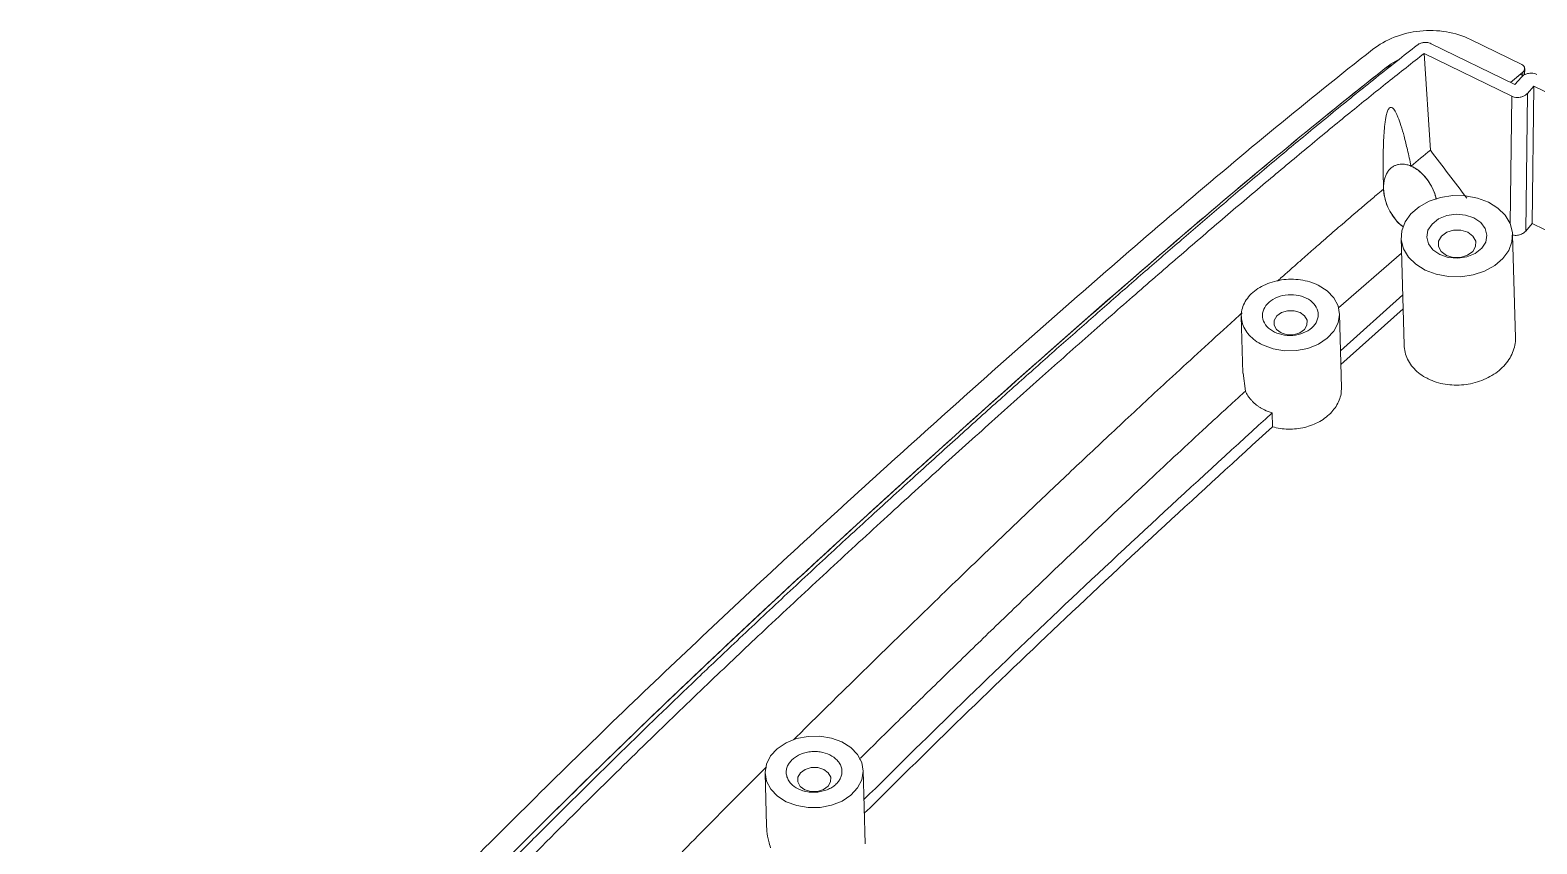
# Model space of a CAD drawing. Header units: inches. Extents: x 2021 to 3023, y 1089 to 1338.
# Drawn here: x 2681.01 to 2714.78, y 1173 to 1191.23 of the extents above; entities that cross this region are included whole.
import ezdxf

# ---------------------------------------------------------------- set-up
doc = ezdxf.new("R2010")
doc.units = ezdxf.units.IN

msp = doc.modelspace()

# ---------------------------------------------------------------- linework, layer by layer
at = {"color": 7, "linetype": 'Continuous', "lineweight": 15}
for p, q in [((2713.29, 1191.02), (2714.441, 1190.458)), ((2714.218, 1189.748), (2712.254, 1190.706)), ((2712.254, 1190.706), (2712.391, 1188.537)), ((2712.411, 1190.924), (2714.288, 1190.008)), ((2711.364, 1190.357), (2711.585, 1190.483)), ((2711.709, 1190.582), (2711.511, 1190.473)), ((2714.464, 1190.284), (2714.191, 1190.055)), ((2714.501, 1190.228), (2714.506, 1190.368)), ((2714.411, 1190.239), (2714.191, 1190.055)), ((2714.288, 1190.008), (2714.431, 1190.173)), ((2714.411, 1190.239), (2714.475, 1190.207)), ((2714.708, 1189.975), (2714.566, 1189.811)), ((2714.708, 1189.975), (2714.67, 1186.894)), ((2727.567, 1183.696), (2714.708, 1189.975)), ((2714.566, 1189.811), (2714.528, 1186.725)), ((2711.342, 1187.677), (2711.346, 1187.556)), ((2711.736, 1186.578), (2711.801, 1184.174)), ((2714.298, 1184.335), (2714.235, 1186.645)), ((2714.528, 1186.725), (2714.67, 1186.894)), ((2714.67, 1186.894), (2725.6, 1181.557)), ((2710.333, 1185.003), (2711.746, 1186.23)), ((2710.377, 1184.045), (2711.771, 1185.296)), ((2710.399, 1183.216), (2710.354, 1184.874)), ((2710.385, 1183.737), (2711.779, 1184.987)), ((2708.155, 1184.815), (2708.19, 1183.543)), ((2708.194, 1183.544), (2708.247, 1183.143)), ((2708.845, 1182.652), (2708.853, 1182.343)), ((2697.481, 1174.581), (2697.513, 1173.409)), ((2699.725, 1172.999), (2699.68, 1174.641))]:
    msp.add_line(p, q, dxfattribs=at)
at = {"color": 8, "linetype": 'Continuous', "lineweight": 15}
for p, q in [((2714.464, 1190.284), (2714.461, 1190.197)), ((2714.218, 1189.748), (2714.183, 1186.888))]:
    msp.add_line(p, q, dxfattribs=at)
at = {"color": 7, "linetype": 'Continuous', "lineweight": 15, "flags": 128}
for points in [[(2713.693, 1187.373), (2713.904, 1187.242), (2714.07, 1187.079), (2714.181, 1186.893), (2714.232, 1186.693), (2714.221, 1186.488), (2714.148, 1186.29), (2714.016, 1186.108), (2713.833, 1185.952), (2713.607, 1185.828), (2713.35, 1185.744), (2713.075, 1185.703), (2712.795, 1185.707), (2712.525, 1185.757), (2712.278, 1185.85), (2712.067, 1185.981), (2711.901, 1186.144), (2711.79, 1186.33), (2711.739, 1186.53), (2711.75, 1186.735), (2711.824, 1186.933), (2711.955, 1187.115), (2712.138, 1187.271), (2712.364, 1187.395), (2712.621, 1187.479), (2712.896, 1187.52), (2713.176, 1187.516), (2713.446, 1187.465), (2713.693, 1187.373)], [(2713.367, 1187.022), (2713.521, 1186.918), (2713.622, 1186.784), (2713.66, 1186.633), (2713.633, 1186.48), (2713.542, 1186.34), (2713.397, 1186.226), (2713.211, 1186.15), (2713.004, 1186.119), (2712.794, 1186.137), (2712.604, 1186.2), (2712.45, 1186.305), (2712.35, 1186.439), (2712.311, 1186.59), (2712.338, 1186.743), (2712.429, 1186.883), (2712.574, 1186.997), (2712.76, 1187.073), (2712.967, 1187.104), (2713.177, 1187.086), (2713.367, 1187.022)], [(2713.341, 1186.27), (2713.406, 1186.382), (2713.408, 1186.503), (2713.346, 1186.614), (2713.231, 1186.699), (2713.078, 1186.745), (2712.913, 1186.745), (2712.759, 1186.698), (2712.64, 1186.612), (2712.575, 1186.5), (2712.572, 1186.379), (2712.634, 1186.267), (2712.75, 1186.182), (2712.902, 1186.136), (2713.068, 1186.137), (2713.222, 1186.184), (2713.341, 1186.27)], [(2709.877, 1185.514), (2710.076, 1185.389), (2710.227, 1185.232), (2710.322, 1185.052), (2710.355, 1184.86), (2710.323, 1184.668), (2710.23, 1184.485), (2710.08, 1184.324), (2709.882, 1184.193), (2709.647, 1184.099), (2709.39, 1184.049), (2709.125, 1184.045), (2708.867, 1184.088), (2708.632, 1184.174)], [(2709.568, 1184.522), (2709.626, 1184.621), (2709.628, 1184.728), (2709.574, 1184.827), (2709.472, 1184.902), (2709.337, 1184.942), (2709.191, 1184.942), (2709.055, 1184.9), (2708.95, 1184.824), (2708.893, 1184.725), (2708.891, 1184.619), (2708.945, 1184.52), (2709.047, 1184.445), (2709.182, 1184.405), (2709.328, 1184.405), (2709.464, 1184.447), (2709.568, 1184.522)], [(2699.203, 1175.281), (2699.402, 1175.155), (2699.553, 1174.998), (2699.648, 1174.819), (2699.68, 1174.627), (2699.649, 1174.434), (2699.556, 1174.252), (2699.406, 1174.091), (2699.208, 1173.959), (2698.973, 1173.866), (2698.716, 1173.816), (2698.451, 1173.812), (2698.193, 1173.855), (2697.958, 1173.941), (2697.759, 1174.067), (2697.608, 1174.224), (2697.513, 1174.403), (2697.481, 1174.595), (2697.512, 1174.787), (2697.605, 1174.97), (2697.755, 1175.131), (2697.953, 1175.262), (2698.188, 1175.356), (2698.445, 1175.406), (2698.71, 1175.41), (2698.968, 1175.367), (2699.203, 1175.281)], [(2698.894, 1174.289), (2698.952, 1174.388), (2698.954, 1174.495), (2698.899, 1174.593), (2698.797, 1174.668), (2698.663, 1174.709), (2698.517, 1174.708), (2698.381, 1174.667), (2698.276, 1174.591), (2698.218, 1174.492), (2698.216, 1174.385), (2698.271, 1174.287), (2698.373, 1174.212), (2698.507, 1174.171), (2698.654, 1174.172), (2698.789, 1174.213), (2698.894, 1174.289)]]:
    msp.add_lwpolyline(points, dxfattribs=at)
at = {"color": 7, "linetype": 'Continuous', "lineweight": 15}
for points, knots in [([(2711.095, 1190.791), (2711.238, 1190.904), (2711.402, 1190.996), (2711.766, 1191.139), (2711.958, 1191.185), (2712.358, 1191.227), (2712.556, 1191.221), (2712.944, 1191.158), (2713.124, 1191.101), (2713.29, 1191.02)], [0, 0, 0, 0, 0.25, 0.25, 0.5, 0.5, 0.75, 0.75, 1, 1, 1, 1]), ([(2712.096, 1190.892), (2712.104, 1190.898), (2712.12, 1190.91), (2712.149, 1190.924), (2712.18, 1190.937), (2712.214, 1190.946), (2712.255, 1190.953), (2712.305, 1190.953), (2712.361, 1190.945), (2712.395, 1190.931), (2712.411, 1190.924)], [0, 0, 0, 0, 0.094625, 0.192881, 0.294045, 0.397244, 0.501487, 0.660588, 0.828585, 1, 1, 1, 1]), ([(2681.012, 1162.157), (2682.057, 1163.352), (2683.129, 1164.549), (2685.348, 1166.937), (2686.494, 1168.128), (2688.242, 1169.918), (2688.829, 1170.515), (2690.011, 1171.713), (2690.606, 1172.313), (2691.805, 1173.515), (2692.411, 1174.116), (2693.637, 1175.317), (2694.257, 1175.917), (2696.139, 1177.716), (2697.423, 1178.913), (2700.031, 1181.304), (2701.355, 1182.5), (2704.047, 1184.891), (2705.413, 1186.085), (2708.199, 1188.458), (2709.622, 1189.636), (2711.095, 1190.791)], [0, 0, 0, 0, 0.125, 0.125, 0.25, 0.25, 0.3125, 0.3125, 0.375, 0.375, 0.4375, 0.4375, 0.5, 0.5, 0.625, 0.625, 0.75, 0.75, 0.875, 0.875, 1, 1, 1, 1]), ([(2681.522, 1161.694), (2681.748, 1161.953), (2682.197, 1162.468), (2682.873, 1163.237), (2683.546, 1163.993), (2684.214, 1164.735), (2684.876, 1165.459), (2685.53, 1166.164), (2686.176, 1166.851), (2686.816, 1167.526), (2687.46, 1168.196), (2688.114, 1168.872), (2688.788, 1169.564), (2689.489, 1170.28), (2690.223, 1171.025), (2690.99, 1171.802), (2691.787, 1172.605), (2692.606, 1173.427), (2693.438, 1174.254), (2694.273, 1175.074), (2695.102, 1175.879), (2695.916, 1176.661), (2696.805, 1177.506), (2697.774, 1178.416), (2698.822, 1179.39), (2699.848, 1180.333), (2700.837, 1181.234), (2701.78, 1182.088), (2702.678, 1182.895), (2703.538, 1183.662), (2704.37, 1184.399), (2705.186, 1185.117), (2705.999, 1185.826), (2706.82, 1186.536), (2707.656, 1187.252), (2708.509, 1187.975), (2709.38, 1188.704), (2710.269, 1189.434), (2711.173, 1190.165), (2711.788, 1190.649), (2712.096, 1190.892)], [0, 0, 0, 0, 0.026632, 0.052894, 0.078759, 0.104123, 0.128902, 0.153038, 0.17653, 0.199502, 0.222352, 0.245446, 0.269054, 0.293432, 0.318853, 0.3454, 0.372846, 0.400895, 0.429117, 0.457109, 0.48457, 0.511267, 0.537019, 0.571005, 0.604418, 0.636789, 0.667681, 0.69687, 0.724334, 0.750425, 0.775523, 0.799961, 0.824127, 0.84844, 0.873064, 0.898007, 0.923229, 0.948672, 0.97427, 1, 1, 1, 1]), ([(2681.761, 1161.577), (2681.946, 1161.79), (2682.375, 1162.281), (2683.104, 1163.113), (2684.05, 1164.174), (2685.068, 1165.294), (2686.417, 1166.743), (2688.07, 1168.471), (2690.064, 1170.508), (2691.961, 1172.427), (2693.611, 1174.076), (2695.04, 1175.473), (2696.298, 1176.682), (2697.525, 1177.843), (2698.766, 1179), (2700.047, 1180.179), (2701.284, 1181.306), (2702.471, 1182.378), (2703.61, 1183.397), (2704.707, 1184.368), (2705.765, 1185.296), (2706.789, 1186.184), (2707.781, 1187.036), (2708.742, 1187.851), (2709.671, 1188.626), (2710.566, 1189.361), (2711.421, 1190.051), (2711.983, 1190.493), (2712.254, 1190.706)], [0, 0, 0, 0, 0.021921, 0.050603, 0.085344, 0.131004, 0.165674, 0.2344, 0.309192, 0.375415, 0.430864, 0.477607, 0.518281, 0.554688, 0.596642, 0.637163, 0.675796, 0.712463, 0.747311, 0.780546, 0.812352, 0.842884, 0.872231, 0.900394, 0.927328, 0.952988, 0.977277, 1, 1, 1, 1]), ([(2711.511, 1190.473), (2710.038, 1189.318), (2708.614, 1188.139), (2705.825, 1185.764), (2704.458, 1184.569), (2701.767, 1182.179), (2700.444, 1180.983), (2697.836, 1178.591), (2696.554, 1177.395), (2694.671, 1175.595), (2694.051, 1174.994), (2692.825, 1173.792), (2692.22, 1173.19), (2691.021, 1171.988), (2690.426, 1171.388), (2689.245, 1170.19), (2688.658, 1169.593), (2686.912, 1167.804), (2685.77, 1166.615), (2684.108, 1164.825), (2683.564, 1164.227), (2682.49, 1163.031), (2681.962, 1162.432), (2681.439, 1161.833)], [0, 0, 0, 0, 0.125, 0.125, 0.25, 0.25, 0.375, 0.375, 0.5, 0.5, 0.5625, 0.5625, 0.625, 0.625, 0.6875, 0.6875, 0.75, 0.75, 0.875, 0.875, 0.9375, 0.9375, 1, 1, 1, 1]), ([(2681.439, 1161.833), (2681.959, 1162.428), (2682.485, 1163.025), (2683.553, 1164.216), (2684.096, 1164.811), (2685.751, 1166.595), (2686.89, 1167.781), (2688.629, 1169.564), (2689.214, 1170.159), (2690.391, 1171.352), (2690.983, 1171.949), (2692.176, 1173.146), (2692.778, 1173.745), (2693.997, 1174.942), (2694.614, 1175.54), (2696.487, 1177.332), (2697.763, 1178.523), (2700.359, 1180.905), (2701.676, 1182.096), (2704.354, 1184.478), (2705.713, 1185.667), (2708.485, 1188.031), (2709.9, 1189.205), (2711.364, 1190.357)], [0, 0, 0, 0, 0.0625, 0.0625, 0.125, 0.125, 0.25, 0.25, 0.3125, 0.3125, 0.375, 0.375, 0.4375, 0.4375, 0.5, 0.5, 0.625, 0.625, 0.75, 0.75, 0.875, 0.875, 1, 1, 1, 1]), ([(2714.441, 1190.458), (2714.477, 1190.44), (2714.501, 1190.41), (2714.509, 1190.345), (2714.494, 1190.31), (2714.464, 1190.284)], [0, 0, 0, 0, 0.5, 0.5, 1, 1, 1, 1]), ([(2714.431, 1190.173), (2714.438, 1190.18), (2714.453, 1190.196), (2714.481, 1190.217), (2714.514, 1190.235), (2714.551, 1190.25), (2714.598, 1190.261), (2714.656, 1190.266), (2714.721, 1190.259), (2714.759, 1190.243), (2714.778, 1190.235)], [0, 0, 0, 0, 0.09288, 0.19046, 0.291886, 0.396048, 0.501635, 0.662622, 0.831083, 1, 1, 1, 1]), ([(2714.566, 1189.811), (2714.559, 1189.804), (2714.547, 1189.791), (2714.524, 1189.773), (2714.497, 1189.756), (2714.469, 1189.743), (2714.438, 1189.732), (2714.395, 1189.721), (2714.337, 1189.717), (2714.273, 1189.725), (2714.236, 1189.74), (2714.218, 1189.748)], [0, 0, 0, 0, 0.07919, 0.161837, 0.247457, 0.335424, 0.409951, 0.5035, 0.67535, 0.842544, 1, 1, 1, 1]), ([(2711.343, 1187.669), (2711.34, 1187.777), (2711.335, 1187.98), (2711.333, 1188.271), (2711.336, 1188.53), (2711.343, 1188.741), (2711.352, 1188.909), (2711.363, 1189.039), (2711.376, 1189.153), (2711.39, 1189.251), (2711.403, 1189.311), (2711.409, 1189.338)], [0, 0, 0, 0, 0.200614, 0.379486, 0.53665, 0.672157, 0.75917, 0.835362, 0.900805, 0.955617, 1, 1, 1, 1]), ([(2711.409, 1189.338), (2711.414, 1189.355), (2711.423, 1189.387), (2711.439, 1189.43), (2711.457, 1189.463), (2711.478, 1189.488), (2711.502, 1189.498), (2711.524, 1189.496), (2711.548, 1189.482), (2711.575, 1189.453), (2711.605, 1189.409), (2711.636, 1189.349), (2711.681, 1189.245), (2711.739, 1189.078), (2711.809, 1188.833), (2711.884, 1188.529), (2711.932, 1188.304), (2711.958, 1188.182)], [0, 0, 0, 0, 0.025304, 0.045295, 0.060699, 0.073073, 0.085205, 0.100019, 0.119254, 0.149053, 0.187015, 0.233439, 0.288484, 0.416192, 0.577244, 0.771814, 1, 1, 1, 1]), ([(2711.612, 1186.983), (2711.576, 1187.032), (2711.502, 1187.131), (2711.42, 1187.299), (2711.362, 1187.48), (2711.34, 1187.643), (2711.343, 1187.781), (2711.36, 1187.883), (2711.39, 1187.974), (2711.43, 1188.05), (2711.483, 1188.117), (2711.544, 1188.167), (2711.611, 1188.201), (2711.677, 1188.22), (2711.746, 1188.228), (2711.823, 1188.223), (2711.911, 1188.202), (2712.013, 1188.159), (2712.12, 1188.09), (2712.213, 1188.008), (2712.306, 1187.904), (2712.394, 1187.777), (2712.478, 1187.613), (2712.51, 1187.496), (2712.526, 1187.44)], [0, 0, 0, 0, 0.066217, 0.134353, 0.200568, 0.269134, 0.309254, 0.350308, 0.38224, 0.415003, 0.446987, 0.480256, 0.507476, 0.535534, 0.562185, 0.589439, 0.627305, 0.666258, 0.717267, 0.769722, 0.803498, 0.869656, 0.93773, 1, 1, 1, 1]), ([(2712.522, 1187.439), (2712.515, 1187.472), (2712.492, 1187.584), (2712.407, 1187.759), (2712.276, 1187.949), (2712.123, 1188.095), (2712.009, 1188.155), (2711.958, 1188.182)], [0, 0, 0, 0, 0.102063, 0.347165, 0.584739, 0.813887, 1, 1, 1, 1]), ([(2708.963, 1185.603), (2708.98, 1185.619), (2709.036, 1185.668), (2709.155, 1185.775), (2709.32, 1185.921), (2709.508, 1186.087), (2709.691, 1186.248), (2709.868, 1186.403), (2710.039, 1186.552), (2710.209, 1186.7), (2710.379, 1186.847), (2710.549, 1186.994), (2710.743, 1187.16), (2710.951, 1187.337), (2711.152, 1187.508), (2711.28, 1187.616), (2711.336, 1187.664), (2711.343, 1187.669)], [0, 0, 0, 0, 0.022747, 0.0707341, 0.1529747, 0.23278, 0.3101135, 0.3849365, 0.4572085, 0.5268878, 0.5989453, 0.6707963, 0.7411665, 0.8409895, 0.9307763, 0.991678, 1, 1, 1, 1]), ([(2711.343, 1187.669), (2711.351, 1187.594), (2711.367, 1187.439), (2711.45, 1187.227), (2711.531, 1187.09), (2711.62, 1186.97), (2711.688, 1186.887), (2711.766, 1186.836), (2711.785, 1186.823)], [0, 0, 0, 0, 0.227003, 0.468527, 0.678205, 0.705799, 0.926103, 1, 1, 1, 1]), ([(2711.785, 1186.82), (2711.761, 1186.838), (2711.717, 1186.87), (2711.661, 1186.927), (2711.628, 1186.964), (2711.612, 1186.983)], [0, 0, 0, 0, 0.381399, 0.689835, 1, 1, 1, 1]), ([(2714.235, 1186.641), (2714.246, 1186.638), (2714.287, 1186.624), (2714.368, 1186.632), (2714.463, 1186.663), (2714.506, 1186.705), (2714.528, 1186.725)], [0, 0, 0, 0, 0.110655, 0.405166, 0.701915, 1, 1, 1, 1]), ([(2709.877, 1185.514), (2709.758, 1185.572), (2709.624, 1185.613), (2709.342, 1185.653), (2709.195, 1185.652), (2708.912, 1185.61), (2708.776, 1185.568), (2708.534, 1185.451), (2708.429, 1185.375), (2708.266, 1185.199), (2708.209, 1185.1), (2708.149, 1184.894), (2708.147, 1184.787), (2708.2, 1184.581), (2708.254, 1184.482), (2708.411, 1184.308), (2708.514, 1184.232), (2708.632, 1184.174)], [0, 0, 0, 0, 0.125, 0.125, 0.25, 0.25, 0.375, 0.375, 0.5, 0.5, 0.625, 0.625, 0.75, 0.75, 0.875, 0.875, 1, 1, 1, 1]), ([(2708.901, 1184.464), (2708.834, 1184.497), (2708.775, 1184.539), (2708.686, 1184.638), (2708.655, 1184.695), (2708.625, 1184.812), (2708.626, 1184.872), (2708.66, 1184.99), (2708.693, 1185.046), (2708.786, 1185.146), (2708.845, 1185.189), (2708.983, 1185.256), (2709.06, 1185.279), (2709.221, 1185.303), (2709.304, 1185.304), (2709.464, 1185.281), (2709.541, 1185.258), (2709.608, 1185.225)], [0, 0, 0, 0, 0.125, 0.125, 0.25, 0.25, 0.375, 0.375, 0.5, 0.5, 0.625, 0.625, 0.75, 0.75, 0.875, 0.875, 1, 1, 1, 1]), ([(2709.608, 1185.225), (2709.676, 1185.192), (2709.734, 1185.149), (2709.823, 1185.05), (2709.854, 1184.994), (2709.884, 1184.877), (2709.883, 1184.816), (2709.849, 1184.699), (2709.816, 1184.643), (2709.724, 1184.543), (2709.664, 1184.5), (2709.527, 1184.433), (2709.449, 1184.409), (2709.289, 1184.385), (2709.205, 1184.385), (2709.045, 1184.408), (2708.969, 1184.431), (2708.901, 1184.464)], [0, 0, 0, 0, 0.125, 0.125, 0.25, 0.25, 0.375, 0.375, 0.5, 0.5, 0.625, 0.625, 0.75, 0.75, 0.875, 0.875, 1, 1, 1, 1]), ([(2698.119, 1175.328), (2698.242, 1175.45), (2698.674, 1175.879), (2699.47, 1176.661), (2700.555, 1177.721), (2701.655, 1178.785), (2702.699, 1179.788), (2703.643, 1180.689), (2704.588, 1181.582), (2705.402, 1182.346), (2706.081, 1182.978), (2706.647, 1183.501), (2707.261, 1184.065), (2707.782, 1184.541), (2708.092, 1184.82), (2708.177, 1184.898)], [0, 0, 0, 0, 0.038321, 0.134368, 0.245208, 0.370097, 0.467481, 0.558842, 0.651883, 0.747138, 0.798129, 0.850019, 0.911656, 0.975607, 1, 1, 1, 1]), ([(2712.345, 1183.414), (2712.403, 1183.388), (2712.523, 1183.337), (2712.721, 1183.291), (2712.929, 1183.271), (2713.138, 1183.279), (2713.347, 1183.314), (2713.546, 1183.376), (2713.733, 1183.463), (2713.899, 1183.572), (2714.043, 1183.702), (2714.157, 1183.846), (2714.242, 1184.003), (2714.287, 1184.166), (2714.305, 1184.279), (2714.298, 1184.334), (2714.298, 1184.335)], [0, 0, 0, 0, 0.0754104, 0.1530111, 0.2284205, 0.3060092, 0.3815652, 0.4592953, 0.5351571, 0.6132024, 0.6893534, 0.767704, 0.8439986, 0.922509, 0.9987341, 1, 1, 1, 1]), ([(2711.802, 1184.174), (2711.807, 1184.119), (2711.816, 1184.011), (2711.875, 1183.854), (2711.965, 1183.709), (2712.088, 1183.579), (2712.217, 1183.481), (2712.309, 1183.433), (2712.345, 1183.414)], [0, 0, 0, 0, 0.1784573, 0.3541189, 0.5349166, 0.7098425, 0.8898742, 1, 1, 1, 1]), ([(2708.853, 1182.343), (2708.91, 1182.329), (2709.025, 1182.299), (2709.208, 1182.284), (2709.394, 1182.293), (2709.576, 1182.325), (2709.752, 1182.381), (2709.914, 1182.458), (2710.06, 1182.556), (2710.183, 1182.67), (2710.283, 1182.798), (2710.353, 1182.936), (2710.395, 1183.077), (2710.397, 1183.171), (2710.398, 1183.216)], [0, 0, 0, 0, 0.0823085, 0.167009, 0.249316, 0.3339997, 0.4164992, 0.5013739, 0.5841819, 0.6693779, 0.7524158, 0.8378586, 0.9209426, 1, 1, 1, 1]), ([(2699.593, 1174.894), (2699.608, 1174.908), (2699.896, 1175.193), (2700.48, 1175.766), (2701.353, 1176.618), (2702.256, 1177.494), (2703.336, 1178.536), (2704.586, 1179.73), (2705.956, 1181.023), (2706.938, 1181.938), (2707.548, 1182.502), (2707.821, 1182.752), (2708.06, 1182.973), (2708.198, 1183.098), (2708.247, 1183.143)], [0, 0, 0, 0, 0.0052291, 0.1038411, 0.2082425, 0.3151426, 0.4221205, 0.5863153, 0.748434, 0.8920746, 0.9194765, 0.9541175, 0.9836456, 1, 1, 1, 1]), ([(2708.247, 1183.143), (2708.255, 1183.125), (2708.272, 1183.089), (2708.302, 1183.038), (2708.336, 1182.989), (2708.374, 1182.942), (2708.416, 1182.898), (2708.461, 1182.856), (2708.509, 1182.817), (2708.561, 1182.782), (2708.615, 1182.749), (2708.653, 1182.729), (2708.672, 1182.72)], [0, 0, 0, 0, 0.103177, 0.20564, 0.307393, 0.408438, 0.508778, 0.608415, 0.707353, 0.805595, 0.903143, 1, 1, 1, 1]), ([(2699.698, 1173.99), (2700.379, 1174.663), (2701.811, 1176.075), (2704.055, 1178.23), (2706.427, 1180.441), (2708.039, 1181.915), (2708.845, 1182.652)], [0, 0, 0, 0, 0.23213, 0.487808, 0.743858, 1, 1, 1, 1]), ([(2699.706, 1173.683), (2700.387, 1174.355), (2701.819, 1175.767), (2704.064, 1177.921), (2706.435, 1180.133), (2708.047, 1181.606), (2708.853, 1182.343)], [0, 0, 0, 0, 0.2321297, 0.4878085, 0.7438579, 1, 1, 1, 1]), ([(2703.232, 1151.093), (2703.886, 1151.639), (2704.538, 1152.189), (2705.826, 1153.306), (2706.463, 1153.872), (2708.346, 1155.593), (2709.566, 1156.775), (2711.359, 1158.585), (2711.951, 1159.194), (2713.126, 1160.423), (2713.71, 1161.043), (2714.868, 1162.293), (2715.442, 1162.924), (2716.573, 1164.199), (2717.131, 1164.844), (2718.781, 1166.799), (2719.849, 1168.132), (2721.933, 1170.842), (2722.949, 1172.219), (2724.928, 1175.017), (2725.89, 1176.438), (2727.744, 1179.329), (2728.631, 1180.801), (2729.453, 1182.309)], [0, 0, 0, 0, 0.0625, 0.0625, 0.125, 0.125, 0.25, 0.25, 0.3125, 0.3125, 0.375, 0.375, 0.4375, 0.4375, 0.5, 0.5, 0.625, 0.625, 0.75, 0.75, 0.875, 0.875, 1, 1, 1, 1]), ([(2703.471, 1150.977), (2704.126, 1151.524), (2704.78, 1152.075), (2706.071, 1153.194), (2706.709, 1153.762), (2708.596, 1155.487), (2709.817, 1156.671), (2711.614, 1158.485), (2712.208, 1159.096), (2713.386, 1160.329), (2713.971, 1160.95), (2715.132, 1162.204), (2715.708, 1162.837), (2716.843, 1164.117), (2717.402, 1164.764), (2719.056, 1166.726), (2720.126, 1168.061), (2722.211, 1170.777), (2723.23, 1172.158), (2725.214, 1174.965), (2726.178, 1176.39), (2728.034, 1179.29), (2728.921, 1180.765), (2729.743, 1182.275)], [0, 0, 0, 0, 0.0625, 0.0625, 0.125, 0.125, 0.25, 0.25, 0.3125, 0.3125, 0.375, 0.375, 0.4375, 0.4375, 0.5, 0.5, 0.625, 0.625, 0.75, 0.75, 0.875, 0.875, 1, 1, 1, 1]), ([(2703.506, 1150.249), (2704.161, 1150.796), (2704.815, 1151.348), (2706.107, 1152.468), (2706.745, 1153.036), (2708.632, 1154.763), (2709.854, 1155.947), (2711.652, 1157.762), (2712.245, 1158.374), (2713.424, 1159.607), (2714.009, 1160.229), (2715.171, 1161.484), (2715.747, 1162.117), (2716.882, 1163.397), (2717.441, 1164.045), (2719.095, 1166.007), (2720.166, 1167.343), (2722.252, 1170.06), (2723.271, 1171.442), (2725.255, 1174.25), (2726.22, 1175.675), (2728.076, 1178.576), (2728.964, 1180.052), (2729.785, 1181.562)], [0, 0, 0, 0, 0.0625, 0.0625, 0.125, 0.125, 0.25, 0.25, 0.3125, 0.3125, 0.375, 0.375, 0.4375, 0.4375, 0.5, 0.5, 0.625, 0.625, 0.75, 0.75, 0.875, 0.875, 1, 1, 1, 1]), ([(2704.699, 1150.476), (2705.34, 1151.016), (2705.976, 1151.562), (2707.232, 1152.668), (2707.853, 1153.229), (2709.69, 1154.935), (2710.88, 1156.105), (2712.634, 1157.892), (2713.213, 1158.493), (2714.365, 1159.706), (2714.937, 1160.317), (2716.071, 1161.551), (2716.632, 1162.173), (2717.739, 1163.433), (2718.285, 1164.069), (2719.9, 1165.999), (2720.946, 1167.311), (2722.987, 1169.98), (2723.984, 1171.336), (2725.927, 1174.092), (2726.873, 1175.491), (2728.693, 1178.337), (2729.564, 1179.784), (2730.373, 1181.263)], [0, 0, 0, 0, 0.0625, 0.0625, 0.125, 0.125, 0.25, 0.25, 0.3125, 0.3125, 0.375, 0.375, 0.4375, 0.4375, 0.5, 0.5, 0.625, 0.625, 0.75, 0.75, 0.875, 0.875, 1, 1, 1, 1]), ([(2730.292, 1181.115), (2729.482, 1179.643), (2728.611, 1178.203), (2726.792, 1175.371), (2725.848, 1173.977), (2723.911, 1171.235), (2722.917, 1169.886), (2720.883, 1167.231), (2719.841, 1165.926), (2718.231, 1164.005), (2717.686, 1163.371), (2716.582, 1162.117), (2716.022, 1161.497), (2714.892, 1160.269), (2714.323, 1159.661), (2713.176, 1158.454), (2712.599, 1157.856), (2710.853, 1156.078), (2709.669, 1154.916), (2707.841, 1153.219), (2707.223, 1152.66), (2705.972, 1151.558), (2705.338, 1151.014), (2704.699, 1150.476)], [0, 0, 0, 0, 0.125, 0.125, 0.25, 0.25, 0.375, 0.375, 0.5, 0.5, 0.5625, 0.5625, 0.625, 0.625, 0.6875, 0.6875, 0.75, 0.75, 0.875, 0.875, 0.9375, 0.9375, 1, 1, 1, 1]), ([(2705.283, 1150.306), (2706.564, 1151.386), (2707.822, 1152.493), (2710.266, 1154.77), (2711.455, 1155.94), (2713.207, 1157.728), (2713.786, 1158.329), (2714.936, 1159.543), (2715.507, 1160.154), (2716.64, 1161.388), (2717.201, 1162.011), (2718.306, 1163.271), (2718.852, 1163.908), (2720.465, 1165.838), (2721.51, 1167.152), (2723.549, 1169.821), (2724.545, 1171.177), (2726.487, 1173.934), (2727.432, 1175.334), (2729.25, 1178.18), (2730.121, 1179.627), (2730.929, 1181.107)], [0, 0, 0, 0, 0.125, 0.125, 0.25, 0.25, 0.3125, 0.3125, 0.375, 0.375, 0.4375, 0.4375, 0.5, 0.5, 0.625, 0.625, 0.75, 0.75, 0.875, 0.875, 1, 1, 1, 1]), ([(2705.047, 1147.606), (2705.69, 1148.179), (2706.328, 1148.757), (2707.589, 1149.924), (2708.212, 1150.511), (2710.052, 1152.289), (2711.243, 1153.495), (2712.996, 1155.346), (2713.576, 1155.969), (2714.728, 1157.229), (2715.3, 1157.865), (2716.435, 1159.15), (2716.997, 1159.799), (2718.105, 1161.111), (2718.652, 1161.774), (2720.268, 1163.781), (2721.314, 1165.145), (2723.356, 1167.921), (2724.353, 1169.332), (2726.297, 1172.197), (2727.243, 1173.649), (2729.067, 1176.598), (2729.943, 1178.094), (2730.756, 1179.605)], [0, 0, 0, 0, 0.0625, 0.0625, 0.125, 0.125, 0.25, 0.25, 0.3125, 0.3125, 0.375, 0.375, 0.4375, 0.4375, 0.5, 0.5, 0.625, 0.625, 0.75, 0.75, 0.875, 0.875, 1, 1, 1, 1]), ([(2704.905, 1147.306), (2705.436, 1147.781), (2706.522, 1148.754), (2708.082, 1150.215), (2709.556, 1151.643), (2710.889, 1152.984), (2712.094, 1154.232), (2713.176, 1155.385), (2714.143, 1156.436), (2714.997, 1157.38), (2715.74, 1158.214), (2716.374, 1158.937), (2716.909, 1159.556), (2717.358, 1160.084), (2717.732, 1160.528), (2718.036, 1160.892), (2718.305, 1161.217), (2718.629, 1161.612), (2719.069, 1162.154), (2719.652, 1162.883), (2720.35, 1163.772), (2721.156, 1164.822), (2722.066, 1166.037), (2723.019, 1167.343), (2724.004, 1168.727), (2725.009, 1170.176), (2726.073, 1171.758), (2727.192, 1173.474), (2728.355, 1175.33), (2729.554, 1177.328), (2730.318, 1178.717), (2730.712, 1179.433)], [0, 0, 0, 0, 0.051545, 0.105421, 0.155481, 0.201708, 0.244097, 0.282641, 0.317341, 0.348207, 0.375244, 0.398456, 0.417965, 0.434655, 0.448699, 0.460097, 0.469051, 0.479285, 0.497093, 0.519657, 0.546975, 0.578983, 0.615564, 0.656716, 0.695629, 0.737908, 0.783554, 0.832569, 0.884968, 0.940775, 1, 1, 1, 1]), ([(2699.096, 1174.359), (2699.084, 1174.348), (2699.061, 1174.324), (2699.021, 1174.292), (2698.977, 1174.263), (2698.912, 1174.226), (2698.819, 1174.189), (2698.696, 1174.161), (2698.568, 1174.151), (2698.405, 1174.164), (2698.218, 1174.221), (2698.075, 1174.325), (2697.998, 1174.43), (2697.962, 1174.519), (2697.951, 1174.612), (2697.967, 1174.703), (2698.004, 1174.788), (2698.045, 1174.838), (2698.065, 1174.862)], [0, 0, 0, 0, 0.030173, 0.060092, 0.090028, 0.120251, 0.185242, 0.25037, 0.315362, 0.38049, 0.500066, 0.619641, 0.684633, 0.749761, 0.814752, 0.879881, 0.939907, 1, 1, 1, 1]), ([(2698.065, 1174.862), (2698.077, 1174.874), (2698.1, 1174.898), (2698.14, 1174.93), (2698.184, 1174.959), (2698.249, 1174.996), (2698.342, 1175.033), (2698.465, 1175.061), (2698.593, 1175.07), (2698.756, 1175.058), (2698.943, 1175.001), (2699.086, 1174.897), (2699.163, 1174.792), (2699.199, 1174.703), (2699.21, 1174.61), (2699.194, 1174.519), (2699.157, 1174.434), (2699.116, 1174.384), (2699.096, 1174.359)], [0, 0, 0, 0, 0.030173, 0.060092, 0.090028, 0.120251, 0.185242, 0.25037, 0.315362, 0.38049, 0.500066, 0.619641, 0.684633, 0.749761, 0.814752, 0.879881, 0.939907, 1, 1, 1, 1]), ([(2694.069, 1171.208), (2694.228, 1171.374), (2694.68, 1171.847), (2695.342, 1172.529), (2696.123, 1173.326), (2696.814, 1174.026), (2697.305, 1174.516), (2697.515, 1174.725)], [0, 0, 0, 0, 0.141226, 0.402964, 0.581166, 0.821305, 1, 1, 1, 1]), ([(2697.517, 1173.409), (2697.518, 1173.367), (2697.519, 1173.249), (2697.553, 1173.081), (2697.59, 1172.959), (2697.604, 1172.911)], [0, 0, 0, 0, 0.252986, 0.707336, 1, 1, 1, 1])]:
    msp.add_open_spline(points, degree=3, knots=knots, dxfattribs=at)
for points in [[(2711.958, 1188.182), (2712.102, 1188.301), (2712.246, 1188.419), (2712.391, 1188.537)], [(2712.391, 1188.537), (2712.664, 1188.179), (2712.937, 1187.821), (2713.21, 1187.462)], [(2708.672, 1182.72), (2708.726, 1182.693), (2708.784, 1182.671), (2708.845, 1182.652)]]:
    msp.add_open_spline(points, degree=3, dxfattribs=at)

doc.saveas('drawing.dxf')
